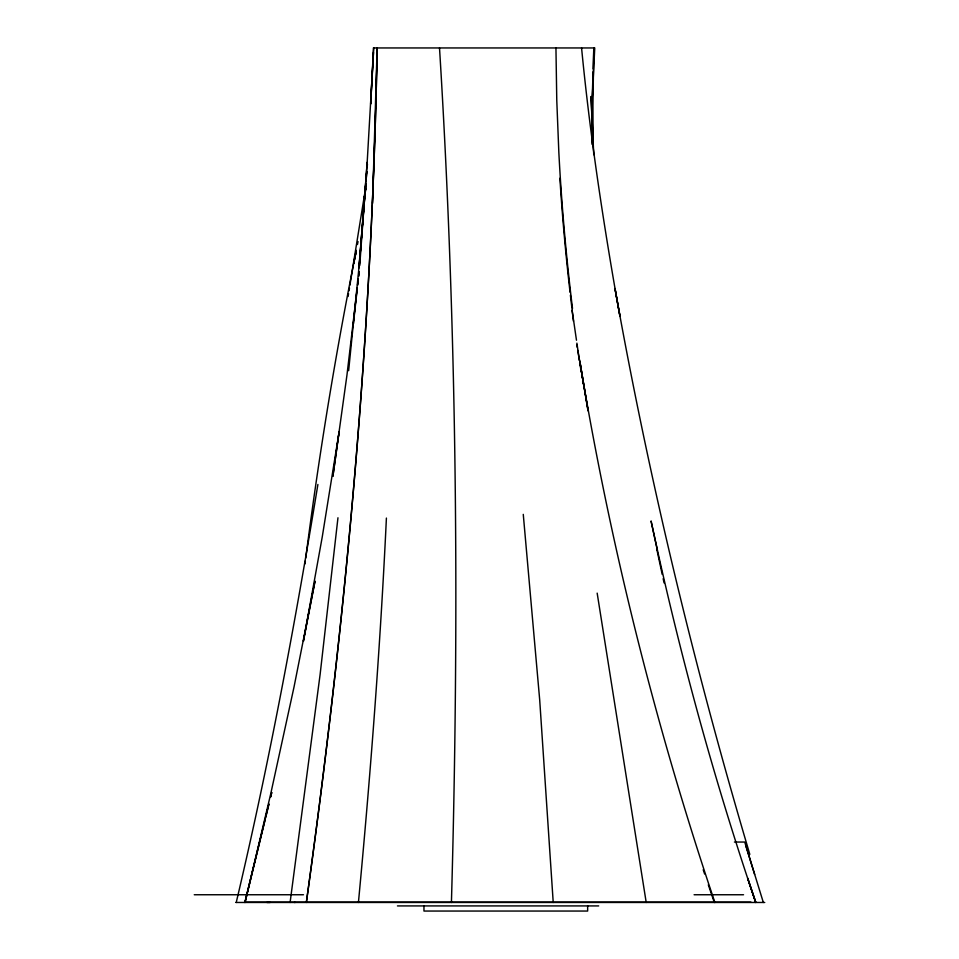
<?xml version="1.0" encoding="UTF-8"?>
<svg xmlns="http://www.w3.org/2000/svg" width="959" height="959" viewBox="0 0 959 959"><rect width="100%" height="100%" fill="white"/><g stroke="black" fill="none" stroke-linecap="round" stroke-linejoin="round"><path stroke-width="1.44" d="M377.139 47.95C372.044 333.936 345.719 619.262 306.341 902.467C345.779 619.262 372.068 333.948 377.139 47.95L372.536 203.32M451.425 902.467C459.433 617.644 457.167 332.389 439.51 47.95M593.046 71.889L592.206 98.813L594.748 47.95L373.471 47.95M593.141 68.892L593.789 47.95L592.362 144.653L592.183 111.963M373.495 47.95L370.677 104.063L373.495 52.385M386.405 518.064C380.339 646.414 370.51 774.56 358.426 902.467M373.734 47.95L367.297 160.309L359.733 265.571M367.225 162.299L359.074 267.885L364.888 195.468M365.127 192.507L365.835 183.637M366.074 180.688L366.794 171.817M365.811 183.577L358.678 270.474L348.644 370.677M366.05 180.628L366.782 171.793M337.964 517.764L320.114 674.477L290.097 902.467M353.392 323.818L357.156 289.594M357.647 285.135L358.139 280.675M357.216 287.988L346.954 375.125L332.881 476.395L339.15 431.658L322.272 536.812L303.416 641.211L315.02 581.118L294.017 687.028L270.69 793.992L245.024 902.467L265.032 820.053M357.563 285.039L358.258 279.129M304.998 563.892L305.346 560.979M305.741 558.066C318.975 454.962 335.782 352.301 356.292 250.383M348.093 296.499L348.549 293.67M349.004 290.829L349.46 288M349.915 285.171L365.823 186.621M317.897 484.475C294.94 624.597 268.916 764.275 236.226 902.467M357.455 244.521L358.043 241.584M265.739 817.152L268.904 804.145M244.809 902.467L268.868 804.145M734.426 842.05L744.735 842.05L763.34 902.467M194.245 894.747L303.476 894.747M694.088 894.747L743.537 894.747M244.545 902.119L750.957 902.119M294.461 902.467L295.12 902.467M235.962 902.467L764.755 902.467M266.914 902.467L270.126 902.467M397.446 905.919L598.704 905.919M715.042 902.467L714.887 902.467C655.476 726.131 610.236 545.072 579.835 361.495L588.071 410.896L579.644 359.997M708.317 884.833L714.323 902.467M755.764 902.467L747.66 878.24L755.764 902.467C713.268 777.533 678.66 649.998 651.053 520.965L657.406 550.25M703.211 869.741L704.625 873.985M746.018 846.377L754.637 874.428M749.818 854.361C694.652 668.387 648.991 479.524 614.983 288.527L619.994 316.314L618.711 309.577C603.343 222.836 590.049 135.663 581.574 47.95M576.803 344.533L577.282 347.446M577.762 350.371L579.44 360.584L576.898 343.13M597.169 593.13L646.21 902.467M579.668 362.034L581.25 372.188M581.705 375.089L582.161 377.99M582.616 380.891L583.072 383.792M576.479 340.229L572.032 309.697L573.47 321.277M523.266 514.36L539.701 699.962L553.223 902.467M593.753 154.723L591.044 96.511L593.022 145.037L592.123 97.135L592.147 103.057M555.944 47.95L556.771 100.347L558.845 152.517A1251.375 661.806 78.2 0 0 572.511 308.51M587.651 905.919L587.651 911.05L423.962 911.05L423.962 905.919M664.084 582.928A2538.161 1278.095 75.9 0 1 663.16 578.685M662.225 574.429A2538.161 1278.095 75.9 0 1 657.035 550.286M571.948 308.259A1249.937 657.706 78.3 0 1 570.401 295.228M570.066 292.339A1249.937 657.706 78.3 0 1 559.888 178.23M367.381 164.433L367.141 167.381L367.381 164.433M359.122 271.745L358.63 276.204L359.122 271.745M365.775 188.791L364.168 199.076L365.763 188.791M355.202 256.089L353.655 263.581L356.28 251.018L355.202 256.089M271.709 792.578L270.654 796.905L271.709 792.578"/></g></svg>
